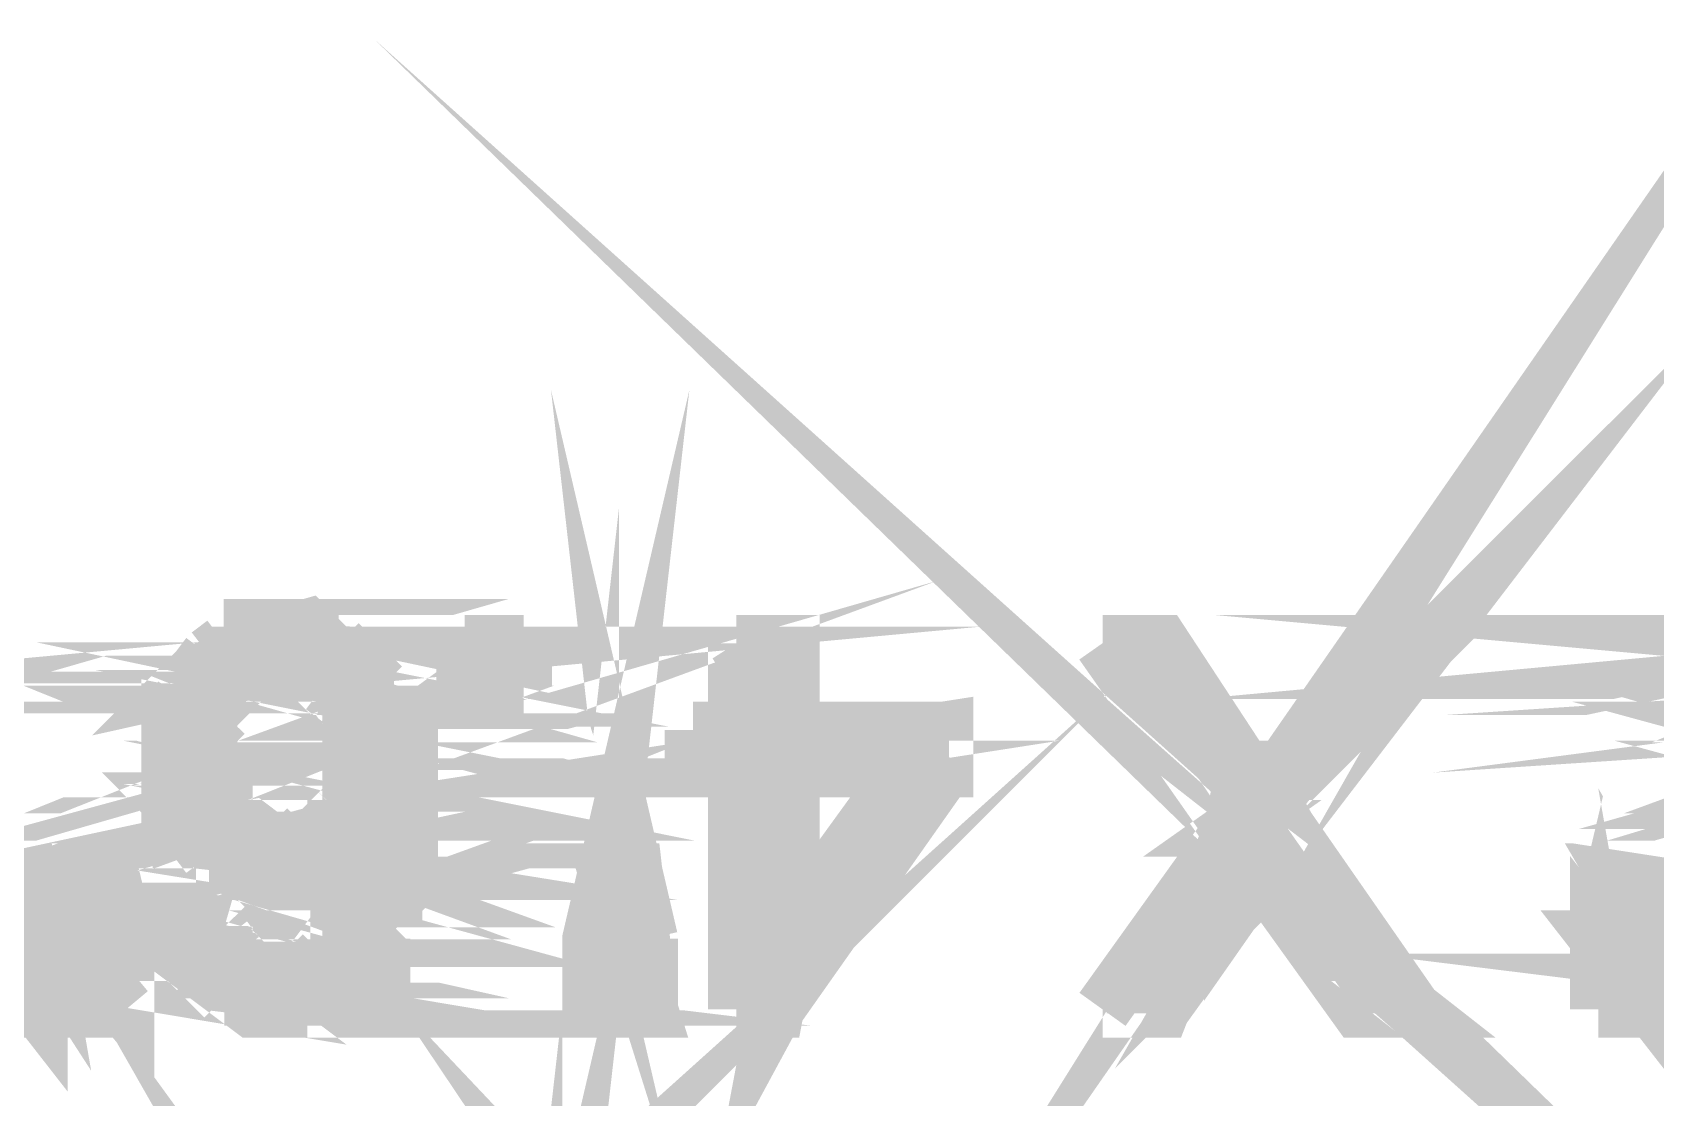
# Model space of a CAD drawing. Header units: inches. Extents: x -524 to 1067, y -71 to 1110.
# Drawn here: x 669.56 to 696.1, y 5.65 to 23.06 of the extents above; entities that cross this region are included whole.
import ezdxf

# ---------------------------------------------------------------- set-up
doc = ezdxf.new("R2010")
doc.units = ezdxf.units.IN
doc.header["$MEASUREMENT"] = 0
doc.layers.add('H', color=7, linetype='Continuous')
doc.layers.add('P', color=7, linetype='Continuous')

msp = doc.modelspace()

# ---------------------------------------------------------------- hatches: boundary and pattern name
at = {"layer": 'H', "linetype": 'Continuous'}
for points in [[(672.248, 12.624), (672.697, 13.073), (674.825, 12.818), (675.015, 12.818), (675.015, 12.624), (672.248, 12.624)], [(673.15, 13.073), (673.15, 13.267), (674.117, 13.267), (674.373, 13.073), (674.566, 13.073), (674.825, 12.818), (672.697, 13.073), (673.15, 13.073)], [(676.625, 12.365), (676.625, 13.073), (677.592, 13.073), (677.592, 12.365), (676.625, 12.365)], [(681.07, 11.657), (681.07, 13.073), (681.968, 13.073), (681.968, 11.657), (681.07, 11.657)], [(689.439, 10.949), (689.629, 10.949), (689.18, 10.047), (687.121, 13.073), (688.023, 13.073), (689.439, 10.949)], [(689.888, 10.755), (689.888, 10.755), (690.016, 10.949), (691.498, 13.073), (692.399, 13.073), (690.082, 10.047), (689.888, 10.5), (689.888, 10.755), (689.888, 10.755), (689.888, 10.949), (690.016, 10.949), (689.888, 10.755)], [(672.055, 12.106), (672.055, 12.365), (673.15, 12.624), (672.956, 12.365), (672.055, 12.106)], [(672.055, 12.365), (672.248, 12.624), (673.15, 12.624), (672.055, 12.365)], [(674.373, 12.365), (674.117, 12.624), (675.274, 12.365), (674.373, 12.365)], [(675.274, 12.365), (674.117, 12.624), (675.015, 12.624), (675.274, 12.365)], [(672.055, 12.106), (672.956, 12.365), (672.697, 12.106), (672.055, 12.106)], [(675.533, 11.916), (674.566, 12.106), (674.373, 12.365), (675.274, 12.365), (675.274, 12.106), (675.533, 12.106), (675.533, 11.916)], [(671.799, 11.916), (672.697, 12.106), (672.697, 11.916), (671.799, 11.916)], [(671.799, 11.916), (672.055, 12.106), (672.697, 12.106), (671.799, 11.916)], [(674.825, 11.916), (674.566, 12.106), (675.533, 11.916), (674.825, 11.916)], [(672.508, 10.949), (671.799, 11.208), (671.799, 11.916), (672.697, 11.916), (672.508, 11.657), (672.508, 10.949)], [(674.825, 11.464), (674.825, 11.657), (675.533, 11.916), (675.533, 11.464), (674.825, 11.464)], [(674.825, 11.657), (674.825, 11.916), (675.533, 11.916), (674.825, 11.657)], [(674.825, 10.755), (674.825, 11.464), (675.723, 11.464), (675.723, 10.5), (674.825, 10.755)], [(680.358, 10.949), (684.545, 11.657), (684.545, 10.949), (680.358, 10.949)], [(680.358, 10.949), (681.968, 11.657), (684.545, 11.657), (680.358, 10.949)], [(680.358, 10.949), (680.358, 11.657), (681.968, 11.657), (680.358, 10.949)], [(672.055, 10.047), (672.055, 10.241), (671.799, 10.5), (671.799, 11.208), (672.508, 10.949), (672.508, 10.755), (672.697, 10.5), (672.697, 10.241), (672.956, 10.241), (672.055, 10.047)], [(681.07, 7.022), (681.968, 8.438), (683.837, 10.949), (681.778, 7.022), (681.07, 7.022)], [(681.968, 8.438), (681.07, 7.022), (681.07, 10.949), (681.968, 10.949), (681.968, 8.438)], [(681.778, 7.022), (683.837, 10.949), (684.545, 10.949), (681.778, 7.022)], [(689.18, 10.047), (689.629, 10.949), (689.629, 10.755), (689.888, 10.5), (689.18, 10.047)], [(674.373, 10.047), (674.825, 10.5), (674.825, 10.755), (675.723, 10.5), (675.723, 10.047), (674.373, 10.047)], [(692.206, 7.022), (689.18, 10.047), (689.888, 10.5), (690.082, 10.047), (692.206, 7.022)], [(672.055, 10.047), (672.956, 10.241), (672.956, 10.047), (672.055, 10.047)], [(672.248, 9.788), (672.055, 10.047), (673.15, 10.047), (672.248, 9.788)], [(672.248, 9.788), (673.15, 10.047), (673.405, 9.788), (672.248, 9.788)], [(673.858, 9.788), (674.117, 10.047), (674.825, 9.788), (673.858, 9.788)], [(674.825, 9.788), (674.117, 10.047), (675.015, 10.047), (674.825, 9.788)], [(675.015, 9.08), (675.015, 10.047), (675.723, 9.788), (675.723, 9.08), (675.533, 8.89), (675.533, 8.438), (674.825, 8.631), (674.825, 9.08), (675.015, 9.08)], [(675.723, 9.788), (675.015, 10.047), (675.723, 10.047), (675.723, 9.788)], [(689.18, 8.631), (688.023, 7.022), (687.121, 7.022), (689.18, 10.047), (689.629, 9.339), (689.629, 9.08), (689.18, 8.631)], [(692.206, 7.022), (689.629, 9.339), (689.18, 10.047), (692.206, 7.022)], [(672.697, 9.339), (672.697, 9.598), (672.508, 9.598), (672.248, 9.788), (674.825, 9.788), (674.373, 9.339), (672.697, 9.339)], [(668.77, 7.022), (668.77, 8.182), (669.029, 9.339), (669.482, 9.339), (669.737, 8.182), (669.737, 7.022), (668.77, 7.022)], [(670.19, 7.022), (670.19, 8.182), (670.38, 9.339), (670.832, 9.339), (671.088, 8.182), (671.088, 7.022), (670.19, 7.022)], [(678.752, 7.022), (678.752, 8.182), (678.942, 9.339), (679.46, 9.339), (679.65, 8.182), (679.65, 7.022), (678.752, 7.022)], [(692.206, 7.022), (689.888, 9.08), (689.629, 9.339), (689.888, 9.339), (689.888, 9.146), (692.206, 7.022)], [(695.231, 7.022), (695.231, 8.182), (695.425, 9.339), (695.874, 9.339), (696.133, 8.182), (696.133, 7.022), (695.231, 7.022)], [(692.206, 7.022), (690.082, 8.89), (689.888, 9.08), (692.206, 7.022)], [(691.239, 7.022), (690.082, 8.631), (690.082, 8.89), (692.206, 7.022), (691.239, 7.022)], [(672.055, 8.182), (672.055, 8.438), (671.799, 8.438), (671.799, 8.631), (672.697, 8.438), (672.697, 8.182), (672.055, 8.182)], [(672.697, 8.438), (671.799, 8.631), (672.508, 8.631), (672.697, 8.438)], [(674.566, 8.438), (674.825, 8.631), (675.533, 8.438), (674.566, 8.438)], [(675.274, 7.923), (674.373, 8.182), (674.566, 8.182), (674.566, 8.438), (675.533, 8.438), (675.274, 8.182), (675.274, 7.923)], [(672.055, 7.923), (672.055, 8.182), (672.697, 8.182), (672.956, 7.923), (672.055, 7.923)], [(674.373, 7.923), (674.373, 8.182), (675.274, 7.923), (674.373, 7.923)], [(672.248, 7.73), (672.055, 7.923), (672.956, 7.923), (673.15, 7.73), (672.248, 7.73)], [(673.15, 7.022), (672.956, 7.281), (672.697, 7.281), (672.248, 7.73), (675.015, 7.73), (674.566, 7.281), (674.117, 7.281), (674.117, 7.022), (673.15, 7.022)], [(674.117, 7.73), (674.373, 7.923), (675.274, 7.923), (675.015, 7.73), (674.117, 7.73)]]:
    msp.add_hatch(color=256, dxfattribs=at).paths.add_polyline_path(points)

# ---------------------------------------------------------------- linework, layer by layer
at = {"layer": 'P', "const_width": 0.927}
for points in [[(689.822, 10.5), (691.432, 13.073), (689.822, 10.755), (689.822, 10.5)], [(689.822, 9.146), (692.14, 7.087), (689.822, 9.339), (689.822, 9.146)], [(713.451, 7.73), (712.55, 7.087), (713.707, 7.989)], [(690.082, 10.047), (692.399, 13.073), (689.822, 10.5)], [(679.65, 8.244), (679.395, 9.339), (679.65, 7.087)], [(678.942, 9.339), (678.687, 7.087), (678.687, 8.244), (678.942, 9.339)], [(672.891, 10.307), (671.989, 10.047), (672.697, 10.307), (672.891, 10.307)], [(674.051, 13.332), (673.15, 13.073), (674.307, 13.073), (674.051, 13.332)], [(673.15, 13.332), (674.051, 13.332), (673.15, 13.073), (673.15, 13.332)], [(673.858, 13.332), (673.15, 13.332)], [(673.15, 13.332), (673.405, 13.332)], [(673.858, 13.332), (673.15, 13.332), (674.051, 13.332), (673.858, 13.332)], [(673.858, 13.332), (673.599, 13.332), (673.405, 13.332)], [(673.405, 13.332), (673.599, 13.332)], [(673.858, 13.332), (673.405, 13.332), (673.858, 13.332), (673.858, 13.332), (673.405, 13.332)], [(673.599, 13.332), (673.858, 13.332)], [(692.399, 13.073), (689.822, 10.5), (691.432, 13.073), (692.399, 13.073)], [(710.681, 12.624), (706.754, 12.365), (710.681, 12.88)], [(672.248, 12.624), (675.015, 12.88), (672.442, 12.88)], [(672.248, 12.624), (675.015, 12.88)], [(672.442, 12.88), (672.248, 12.624)], [(672.697, 13.073), (672.442, 12.88)], [(675.015, 12.88), (672.442, 12.88), (674.759, 12.88), (675.015, 12.88)], [(672.442, 12.88), (674.759, 12.88)], [(674.759, 12.88), (672.442, 12.88), (672.442, 12.88), (674.759, 12.88)], [(672.442, 12.88), (674.759, 12.88)], [(672.442, 12.88), (674.759, 12.88)], [(674.759, 12.88), (672.697, 13.073)], [(674.759, 12.88), (672.697, 13.073), (672.697, 13.073), (674.759, 12.88)], [(674.307, 13.073), (672.697, 13.073)], [(672.697, 13.073), (672.891, 13.073)], [(674.307, 13.073), (672.697, 13.073), (674.566, 13.073), (674.307, 13.073)], [(672.697, 13.073), (674.566, 13.073), (672.697, 13.073), (672.697, 13.073), (674.566, 13.073)], [(672.697, 13.073), (674.759, 12.88)], [(673.15, 13.073), (674.307, 13.073), (672.891, 13.073)], [(672.891, 13.073), (673.15, 13.073)], [(674.307, 13.073), (672.891, 13.073), (674.307, 13.073), (674.307, 13.073), (672.891, 13.073)], [(674.759, 12.88), (674.566, 13.073)], [(674.759, 12.88), (674.759, 12.88)], [(675.015, 12.88), (675.015, 12.624)], [(677.592, 13.073), (676.625, 12.365), (677.592, 12.365)], [(677.592, 13.073), (676.625, 12.365)], [(676.625, 12.365), (676.625, 13.073)], [(676.625, 13.073), (677.592, 13.073)], [(677.592, 13.073), (677.592, 12.365), (677.592, 13.073), (677.592, 13.073), (677.592, 12.365)], [(681.968, 11.657), (681.07, 13.073)], [(681.07, 13.073), (681.07, 11.657)], [(681.968, 11.657), (681.07, 13.073)], [(681.07, 13.073), (681.968, 13.073), (681.968, 11.657)], [(689.373, 11.015), (687.056, 13.073)], [(687.056, 13.073), (689.18, 10.047)], [(689.373, 11.015), (687.056, 13.073)], [(687.056, 13.073), (688.023, 13.073), (689.373, 11.015)], [(701.411, 12.624), (698.644, 12.624), (701.411, 12.88)], [(700.962, 13.073), (699.093, 13.073), (701.217, 12.88)], [(691.432, 13.073), (689.822, 10.755)], [(690.082, 11.015), (691.432, 13.073)], [(675.015, 12.624), (674.051, 12.624), (675.274, 12.365)], [(673.15, 12.624), (671.989, 12.365), (672.248, 12.624)], [(671.989, 12.365), (673.15, 12.624)], [(673.405, 12.624), (672.248, 12.624)], [(672.248, 12.624), (673.405, 12.624)], [(673.405, 12.624), (672.248, 12.624)], [(672.248, 12.624), (673.15, 12.624)], [(672.248, 12.624), (673.15, 12.624)], [(673.405, 12.624), (672.248, 12.624)], [(672.248, 12.624), (673.599, 12.624), (673.405, 12.624)], [(672.248, 12.624), (673.599, 12.624)], [(673.599, 12.624), (672.248, 12.624)], [(672.248, 12.624), (672.248, 12.624)], [(673.599, 12.624), (675.015, 12.624), (672.248, 12.624), (673.599, 12.624)], [(675.015, 12.624), (672.248, 12.624)], [(673.15, 12.624), (672.891, 12.365)], [(673.15, 12.624), (673.405, 12.624)], [(673.599, 12.624), (675.015, 12.624)], [(675.015, 12.624), (673.599, 12.624)], [(673.858, 12.624), (675.015, 12.624)], [(675.015, 12.624), (673.858, 12.624)], [(673.858, 12.624), (673.858, 12.624)], [(675.015, 12.624), (673.858, 12.624)], [(673.858, 12.624), (675.015, 12.624), (675.015, 12.624), (673.858, 12.624)], [(674.051, 12.624), (673.858, 12.624)], [(674.051, 12.624), (674.307, 12.365), (675.274, 12.365)], [(675.274, 12.365), (674.051, 12.624)], [(675.015, 12.624), (674.051, 12.624)], [(675.274, 12.365), (675.015, 12.624)], [(710.681, 12.365), (706.754, 12.365), (710.681, 12.624), (710.681, 12.365)], [(698.644, 12.624), (699.611, 12.624), (698.451, 12.365), (698.644, 12.624)], [(674.307, 12.365), (675.274, 12.172), (674.566, 12.172)], [(672.891, 12.365), (671.989, 12.172), (672.891, 12.365), (671.989, 12.172)], [(671.989, 12.172), (672.697, 12.172), (672.891, 12.365)], [(672.891, 12.365), (671.989, 12.365)], [(672.891, 12.365), (671.989, 12.365), (672.891, 12.365), (672.891, 12.365), (671.989, 12.365)], [(672.891, 12.365), (671.989, 12.172), (671.989, 12.365)], [(674.307, 12.365), (675.274, 12.365), (674.307, 12.365), (675.274, 12.365), (674.307, 12.365), (674.307, 12.365), (675.274, 12.365)], [(674.307, 12.365), (675.274, 12.172), (675.274, 12.365)], [(674.566, 12.172), (674.307, 12.365)], [(674.307, 12.365), (675.274, 12.365), (675.274, 12.365), (674.307, 12.365)], [(698.451, 12.365), (699.352, 12.365), (698.451, 12.172), (698.451, 12.365)], [(672.697, 12.172), (671.799, 11.916), (672.697, 12.172)], [(672.697, 12.172), (671.799, 11.916)], [(671.799, 11.916), (671.989, 12.172)], [(671.989, 12.172), (672.697, 12.172)], [(672.697, 12.172), (671.989, 12.172)], [(671.989, 12.172), (672.697, 12.172)], [(674.759, 11.916), (675.468, 11.916), (674.566, 12.172)], [(674.566, 12.172), (674.759, 11.916)], [(675.274, 12.172), (674.566, 12.172), (675.468, 12.172), (675.274, 12.172)], [(674.566, 12.172), (675.468, 12.172)], [(675.468, 12.172), (674.566, 12.172)], [(674.566, 12.172), (674.566, 12.172)], [(675.468, 12.172), (674.566, 12.172)], [(674.566, 12.172), (675.468, 11.916)], [(675.468, 11.916), (675.468, 12.172)], [(699.093, 12.172), (698.451, 11.916), (699.093, 11.916), (699.093, 12.172)], [(674.307, 0.069), (671.989, -1.99), (674.566, 0.328), (674.307, 0.069)], [(672.697, 11.916), (671.799, 11.916), (672.697, 11.916), (671.799, 11.916), (672.442, 11.657)], [(671.799, 11.916), (672.442, 11.657), (671.799, 11.657), (671.799, 11.916)], [(672.697, 11.916), (671.799, 11.916), (671.799, 11.916), (672.697, 11.916)], [(672.442, 11.657), (672.697, 11.916)], [(674.759, 11.916), (675.468, 11.916), (674.759, 11.916), (675.468, 11.916), (674.759, 11.657), (674.759, 11.916)], [(675.468, 11.916), (674.759, 11.657), (675.468, 11.916)], [(674.759, 11.916), (675.468, 11.916), (675.468, 11.916), (674.759, 11.916)], [(699.093, 11.916), (698.191, 11.916), (699.093, 11.916), (698.191, 11.916), (699.093, 11.657), (699.093, 11.916)], [(698.191, 11.916), (699.093, 11.657), (698.191, 11.657), (698.191, 11.916)], [(672.442, 11.657), (671.799, 11.657), (672.442, 11.464), (672.442, 11.657)], [(671.799, 11.657), (672.442, 11.464), (671.799, 11.464), (671.799, 11.657)], [(675.468, 11.657), (674.759, 11.657), (675.468, 11.464), (675.468, 11.657)], [(674.759, 11.657), (675.468, 11.464), (674.759, 11.464), (674.759, 11.657)], [(684.479, 11.657), (684.479, 11.015), (680.358, 11.015), (684.479, 11.657)], [(680.358, 11.657), (681.968, 11.657), (680.358, 11.015)], [(684.479, 11.657), (680.358, 11.015)], [(680.358, 11.015), (681.968, 11.657)], [(680.358, 11.015), (680.358, 11.657)], [(680.358, 11.657), (681.07, 11.657), (680.358, 11.657), (680.358, 11.657), (681.07, 11.657)], [(680.358, 11.657), (681.968, 11.657)], [(681.968, 11.657), (681.07, 11.657)], [(681.07, 11.657), (681.968, 11.657)], [(684.479, 11.657), (681.968, 11.657), (684.479, 11.657), (684.479, 11.657), (681.968, 11.657)], [(699.093, 11.657), (698.191, 11.657), (698.9, 11.464)], [(672.442, 10.755), (671.799, 10.755), (672.442, 11.015), (672.442, 10.755)], [(675.723, 11.464), (674.759, 11.208), (675.723, 11.208), (675.723, 11.464)], [(672.442, 11.464), (671.799, 11.464), (672.442, 11.464), (672.442, 11.464), (671.799, 11.464), (672.442, 11.464)], [(671.799, 11.464), (671.799, 11.464), (672.442, 11.464)], [(671.799, 11.464), (672.442, 11.208)], [(671.799, 11.464), (672.442, 11.208)], [(671.799, 11.208), (671.799, 11.464)], [(672.442, 11.015), (671.799, 11.208), (671.799, 11.015)], [(672.442, 11.208), (672.442, 11.464)], [(674.759, 11.464), (675.723, 11.464), (674.759, 11.464), (675.723, 11.464), (674.759, 11.208), (674.759, 11.464)], [(675.468, 11.464), (674.759, 11.464), (675.723, 11.464), (675.468, 11.464)], [(679.395, 9.339), (679.65, 7.087), (678.942, 9.339), (679.395, 9.339)], [(671.799, 10.755), (672.442, 11.015), (671.799, 11.015), (671.799, 10.755)], [(674.759, 11.208), (675.723, 11.015), (674.759, 11.015), (674.759, 11.208)], [(675.723, 11.015), (674.759, 11.015), (675.723, 10.755), (675.723, 11.015)], [(672.442, 11.015), (671.799, 11.208), (671.799, 11.208), (672.442, 11.015)], [(672.442, 11.208), (671.799, 11.208)], [(672.442, 11.208), (671.799, 11.208)], [(671.799, 11.208), (672.442, 11.015), (672.442, 11.208)], [(672.442, 11.015), (671.799, 11.015), (672.442, 11.015), (672.442, 11.015), (671.799, 11.015)], [(674.759, 11.208), (675.723, 11.208)], [(675.723, 11.208), (674.759, 11.208)], [(674.759, 11.208), (674.759, 11.208)], [(675.723, 11.208), (674.759, 11.208)], [(674.759, 11.208), (675.723, 11.015), (675.723, 11.208)], [(674.759, 11.015), (675.723, 10.755)], [(674.759, 10.755), (674.759, 11.015)], [(679.65, 7.087), (678.942, 9.339), (678.687, 7.087), (679.65, 7.087)], [(680.358, 11.015), (683.837, 11.015), (684.479, 11.015), (680.358, 11.015)], [(681.968, 11.015), (681.07, 11.015)], [(681.07, 11.015), (681.968, 8.438)], [(681.07, 11.015), (681.968, 8.438), (681.07, 7.087)], [(681.07, 7.087), (681.07, 11.015)], [(681.968, 8.438), (681.712, 7.087), (683.837, 11.015)], [(684.479, 11.015), (681.712, 7.087)], [(681.712, 7.087), (683.837, 11.015)], [(683.837, 11.015), (681.968, 8.438)], [(681.968, 8.438), (681.968, 11.015)], [(683.837, 11.015), (684.479, 11.015)], [(689.629, 9.339), (689.373, 8.89), (689.629, 9.146)], [(689.629, 11.015), (689.18, 10.047)], [(689.629, 11.015), (689.18, 10.047)], [(689.18, 10.047), (689.373, 11.015), (689.629, 11.015)], [(689.18, 10.047), (689.373, 11.015)], [(689.629, 10.755), (689.629, 11.015)], [(689.822, 10.755), (690.082, 11.015)], [(689.822, 10.755), (690.082, 11.015)], [(690.082, 11.015), (689.822, 11.015), (689.822, 10.755)], [(690.082, 11.015), (690.082, 11.015), (690.082, 11.015)], [(698.191, 11.208), (698.9, 11.015), (698.191, 11.208), (698.9, 11.015), (698.191, 11.015), (698.191, 11.208)], [(698.9, 11.015), (698.191, 10.755), (699.093, 10.755)], [(671.799, 10.5), (672.442, 10.755), (671.799, 10.755), (671.799, 10.5)], [(671.799, 10.5), (672.442, 10.755)], [(672.442, 10.755), (672.697, 10.5)], [(674.759, 10.755), (675.723, 10.5), (674.759, 10.755), (675.723, 10.5)], [(674.759, 10.5), (674.759, 10.755)], [(675.723, 10.755), (674.759, 10.755)], [(675.723, 10.755), (674.759, 10.755)], [(674.759, 10.755), (675.723, 10.5), (675.723, 10.755)], [(689.18, 10.047), (689.629, 10.755)], [(689.18, 10.047), (689.629, 10.755)], [(689.629, 10.755), (689.822, 10.5)], [(699.093, 10.755), (698.191, 10.5), (699.093, 10.5), (699.093, 10.755)], [(698.191, 10.755), (699.093, 10.755), (698.191, 10.5), (698.191, 10.755)], [(672.697, 10.307), (671.989, 10.307), (672.697, 10.5), (672.697, 10.307)], [(672.697, 10.5), (671.799, 10.5), (671.989, 10.307)], [(674.759, 10.5), (675.723, 10.307), (674.566, 10.307)], [(672.697, 10.5), (671.799, 10.5)], [(671.799, 10.5), (672.697, 10.5), (672.697, 10.5), (671.799, 10.5)], [(672.697, 10.5), (671.799, 10.5)], [(671.799, 10.5), (671.799, 10.5)], [(672.697, 10.5), (671.799, 10.5)], [(671.989, 10.307), (672.697, 10.5)], [(674.566, 10.307), (674.759, 10.5)], [(675.723, 10.5), (674.759, 10.5)], [(675.723, 10.5), (674.759, 10.5)], [(674.759, 10.5), (675.723, 10.307), (675.723, 10.5)], [(690.082, 10.047), (689.18, 10.047), (689.822, 10.5)], [(689.822, 10.5), (689.18, 10.047)], [(689.822, 10.5), (690.082, 10.047)], [(689.822, 10.5), (690.082, 10.047)], [(699.093, 10.5), (698.451, 10.307), (699.352, 10.307), (699.093, 10.5)], [(671.989, 10.047), (672.697, 10.307), (671.989, 10.307), (671.989, 10.047)], [(672.891, 10.307), (671.989, 10.047), (672.891, 10.307)], [(674.307, 10.047), (674.566, 10.307)], [(675.723, 10.307), (674.566, 10.307), (675.723, 10.307), (675.723, 10.307), (674.566, 10.307), (675.723, 10.307)], [(674.566, 10.307), (674.566, 10.307), (675.723, 10.307)], [(674.566, 10.307), (675.723, 10.047)], [(674.566, 10.307), (675.723, 10.047)], [(675.723, 10.047), (675.723, 10.307)], [(698.451, 10.307), (699.352, 10.307), (698.451, 10.047), (698.451, 10.307)], [(673.15, 10.047), (673.405, 9.854), (672.248, 9.854), (673.15, 10.047)], [(669.672, 8.244), (668.964, 9.339), (668.77, 8.244)], [(672.891, 10.047), (671.989, 10.047)], [(671.989, 10.047), (672.891, 10.047)], [(673.15, 10.047), (671.989, 10.047), (673.15, 10.047), (673.15, 10.047), (671.989, 10.047)], [(672.248, 9.854), (671.989, 10.047)], [(672.891, 10.047), (671.989, 10.047)], [(671.989, 10.047), (671.989, 10.047), (672.891, 10.047)], [(673.15, 10.047), (672.248, 9.854)], [(675.015, 10.047), (675.723, 9.854), (675.015, 10.047), (675.723, 9.854), (675.015, 9.854), (675.015, 10.047)], [(674.051, 10.047), (673.858, 9.854)], [(674.759, 9.854), (674.051, 10.047)], [(674.759, 9.854), (674.051, 10.047), (674.051, 10.047), (674.759, 9.854)], [(675.015, 10.047), (674.051, 10.047)], [(674.051, 10.047), (674.307, 10.047)], [(675.015, 10.047), (674.051, 10.047)], [(674.051, 10.047), (674.759, 9.854)], [(674.307, 10.047), (675.015, 10.047)], [(674.307, 10.047), (675.015, 10.047), (675.723, 10.047), (674.307, 10.047)], [(675.723, 10.047), (674.307, 10.047)], [(675.723, 10.047), (674.307, 10.047), (674.307, 10.047), (675.723, 10.047)], [(674.759, 9.854), (675.015, 10.047)], [(675.015, 10.047), (675.723, 10.047), (675.723, 9.854), (675.015, 10.047)], [(687.056, 7.087), (688.023, 7.087), (689.18, 10.047)], [(689.18, 10.047), (687.056, 7.087)], [(688.023, 7.087), (689.18, 10.047)], [(689.18, 10.047), (689.18, 8.697), (688.023, 7.087)], [(689.18, 10.047), (689.629, 9.339)], [(692.14, 7.087), (689.18, 10.047)], [(690.082, 10.047), (689.18, 10.047)], [(689.18, 10.047), (692.14, 7.087)], [(689.18, 10.047), (689.18, 8.697), (689.629, 9.339)], [(689.629, 9.339), (689.18, 10.047)], [(692.14, 7.087), (690.082, 10.047)], [(696.067, 8.244), (695.425, 9.339), (695.166, 8.244)], [(673.405, 9.854), (672.248, 9.854)], [(672.248, 9.854), (673.599, 9.854)], [(672.248, 9.854), (673.599, 9.854)], [(673.599, 9.854), (672.248, 9.854), (672.248, 9.854), (673.599, 9.854)], [(672.248, 9.854), (673.599, 9.854)], [(673.599, 9.854), (672.248, 9.854)], [(672.248, 9.854), (674.759, 9.854), (673.599, 9.854)], [(672.248, 9.854), (674.759, 9.854)], [(674.759, 9.854), (672.248, 9.854), (672.248, 9.854), (674.759, 9.854)], [(672.248, 9.854), (674.566, 9.598)], [(672.248, 9.854), (674.566, 9.598)], [(672.442, 9.598), (672.248, 9.854)], [(675.723, 9.854), (675.015, 9.598), (675.723, 9.598), (675.723, 9.854)], [(673.599, 9.854), (673.405, 9.854)], [(673.599, 9.854), (673.599, 9.854)], [(673.599, 9.854), (674.759, 9.854), (674.759, 9.854)], [(674.759, 9.854), (673.599, 9.854)], [(673.858, 9.854), (674.759, 9.854)], [(674.759, 9.854), (673.858, 9.854)], [(673.858, 9.854), (674.759, 9.854)], [(674.566, 9.598), (674.759, 9.854)], [(675.723, 9.854), (675.015, 9.854)], [(675.015, 9.854), (675.723, 9.854)], [(675.015, 9.854), (675.723, 9.854)], [(675.723, 9.854), (675.015, 9.598), (675.015, 9.854)], [(675.723, 9.854), (675.723, 9.854)], [(672.697, 9.598), (674.307, 9.339), (672.697, 9.339), (672.697, 9.598)], [(674.566, 9.598), (672.442, 9.598)], [(674.566, 9.598), (672.442, 9.598)], [(672.442, 9.598), (674.566, 9.598), (674.566, 9.598), (672.442, 9.598)], [(672.697, 9.598), (672.442, 9.598)], [(674.566, 9.598), (672.697, 9.598)], [(674.566, 9.598), (672.697, 9.598)], [(672.697, 9.598), (674.307, 9.339)], [(675.723, 9.598), (675.015, 9.339), (675.723, 9.339), (675.723, 9.598)], [(675.015, 9.598), (675.723, 9.598), (675.015, 9.339), (675.015, 9.598)], [(674.307, 9.339), (674.566, 9.598)], [(699.093, 9.598), (700.768, 9.339), (699.093, 9.339), (699.093, 9.598)], [(669.672, 8.244), (668.964, 9.339), (669.482, 9.339), (669.672, 8.244)], [(669.672, 7.087), (668.77, 8.244), (668.77, 7.087)], [(670.38, 9.339), (670.124, 8.244)], [(671.088, 8.244), (670.38, 9.339)], [(671.088, 8.244), (670.38, 9.339)], [(670.38, 9.339), (670.832, 9.339)], [(670.832, 9.339), (671.088, 8.244)], [(674.307, 9.339), (672.697, 9.339), (674.307, 9.339), (672.697, 9.339), (674.051, 9.339)], [(672.697, 9.339), (674.051, 9.339)], [(672.891, 9.339), (672.697, 9.339)], [(675.015, 9.339), (675.723, 9.339), (675.015, 9.146), (675.015, 9.339)], [(674.051, 9.339), (672.891, 9.339)], [(674.051, 9.339), (672.891, 9.339)], [(672.891, 9.339), (674.051, 9.339), (674.051, 9.339), (672.891, 9.339)], [(674.051, 9.339), (672.891, 9.339)], [(672.891, 9.339), (672.891, 9.339)], [(674.051, 9.339), (672.891, 9.339), (673.858, 9.339), (674.051, 9.339)], [(672.891, 9.339), (673.858, 9.339)], [(673.858, 9.339), (673.15, 9.339), (672.891, 9.339)], [(673.858, 9.339), (673.15, 9.339)], [(673.15, 9.339), (673.599, 9.339), (673.858, 9.339)], [(673.15, 9.339), (673.599, 9.339)], [(673.599, 9.339), (673.405, 9.339), (673.15, 9.339)], [(674.759, 9.146), (675.468, 8.89), (674.759, 8.89), (674.759, 9.146)], [(673.599, 9.339), (673.405, 9.339)], [(673.405, 9.339), (673.599, 9.339)], [(673.599, 9.339), (673.405, 9.339)], [(673.405, 9.339), (673.599, 9.339)], [(674.051, 9.339), (674.307, 9.339)], [(675.015, 9.146), (675.723, 9.146), (674.759, 9.146), (675.015, 9.146)], [(675.723, 9.146), (674.759, 9.146)], [(674.759, 9.146), (675.468, 8.89)], [(675.723, 9.339), (675.015, 9.146)], [(675.015, 9.146), (675.723, 9.146)], [(675.468, 8.89), (675.723, 9.146)], [(675.723, 9.146), (675.723, 9.339)], [(679.395, 9.339), (679.65, 8.244), (679.395, 9.339)], [(679.395, 9.339), (679.395, 9.339)], [(692.14, 7.087), (689.822, 9.339), (689.629, 9.339), (692.14, 7.087)], [(689.18, 8.697), (689.629, 9.339)], [(689.629, 9.339), (689.373, 8.89)], [(689.629, 9.339), (689.373, 8.89), (689.629, 9.339)], [(689.373, 8.89), (689.629, 9.339), (689.373, 8.89)], [(689.629, 9.339), (692.14, 7.087)], [(689.629, 9.339), (692.14, 7.087), (689.629, 9.339), (689.629, 9.339)], [(689.629, 9.339), (689.629, 9.339)], [(689.629, 9.146), (689.629, 9.339)], [(692.14, 7.087), (689.822, 9.146)], [(689.822, 9.146), (690.082, 8.89)], [(692.14, 7.087), (689.822, 9.146), (689.822, 9.146), (692.14, 7.087)], [(696.067, 8.244), (695.425, 9.339), (695.874, 9.339), (696.067, 8.244)], [(696.067, 7.087), (695.166, 8.244), (695.166, 7.087)], [(671.088, 7.087), (670.124, 8.244), (670.124, 7.087)], [(675.468, 8.89), (674.759, 8.89), (675.468, 8.89), (675.468, 8.89), (674.759, 8.89), (675.468, 8.89)], [(674.759, 8.89), (674.759, 8.89), (675.468, 8.89)], [(674.759, 8.89), (675.468, 8.697)], [(674.759, 8.89), (675.468, 8.697)], [(675.468, 8.697), (674.759, 8.697), (674.759, 8.89)], [(675.468, 8.697), (675.468, 8.89)], [(689.373, 8.89), (689.18, 8.697)], [(689.373, 8.89), (689.373, 8.89)], [(690.082, 8.89), (692.14, 7.087), (690.082, 8.89)], [(690.082, 8.89), (692.14, 7.087)], [(672.442, 8.697), (671.799, 8.697), (672.697, 8.438)], [(671.799, 8.697), (672.697, 8.438), (671.799, 8.697)], [(672.697, 8.438), (672.442, 8.697)], [(675.468, 8.697), (674.759, 8.697), (675.468, 8.438)], [(675.468, 8.438), (674.566, 8.438), (674.759, 8.697)], [(674.759, 8.697), (675.468, 8.438), (674.759, 8.697), (675.468, 8.438)], [(675.468, 8.438), (675.468, 8.697)], [(690.082, 8.697), (692.14, 7.087), (691.239, 7.087), (690.082, 8.697)], [(699.093, 8.697), (698.451, 8.697), (699.093, 8.438), (699.093, 8.697)], [(671.989, 8.438), (672.697, 8.244), (671.989, 8.244), (671.989, 8.438)], [(671.799, 8.438), (672.697, 8.438)], [(672.697, 8.438), (671.989, 8.438), (671.799, 8.438)], [(672.697, 8.438), (671.989, 8.438)], [(671.989, 8.438), (672.697, 8.244), (672.697, 8.438)], [(674.566, 8.438), (675.274, 8.244), (674.566, 8.244), (674.566, 8.438)], [(675.468, 8.438), (674.566, 8.438)], [(674.566, 8.438), (675.468, 8.438)], [(675.468, 8.438), (674.566, 8.438)], [(674.566, 8.438), (675.274, 8.244)], [(675.274, 8.244), (675.468, 8.438)], [(681.968, 8.438), (681.712, 7.087), (681.07, 7.087)], [(681.07, 7.087), (681.968, 8.438)], [(699.093, 8.244), (698.451, 8.244), (699.093, 8.244), (698.451, 8.244), (699.352, 7.989), (699.093, 8.244)], [(698.451, 8.438), (699.093, 8.244), (698.451, 8.244), (698.451, 8.438)], [(672.891, 7.989), (671.989, 7.989), (673.15, 7.73), (672.891, 7.989)], [(669.672, 7.087), (668.77, 8.244), (669.672, 8.244), (669.672, 7.087)], [(668.77, 8.244), (669.672, 8.244)], [(672.697, 8.244), (671.989, 8.244), (672.697, 8.244), (671.989, 8.244), (672.891, 7.989)], [(671.088, 7.087), (670.124, 8.244), (671.088, 8.244), (671.088, 7.087)], [(670.124, 8.244), (671.088, 8.244)], [(671.989, 8.244), (672.891, 7.989)], [(671.989, 7.989), (671.989, 8.244)], [(672.891, 7.989), (672.697, 8.244)], [(674.307, 8.244), (675.274, 7.989), (674.307, 8.244)], [(675.274, 8.244), (674.307, 8.244)], [(674.307, 8.244), (674.566, 8.244)], [(675.274, 8.244), (674.307, 8.244)], [(674.307, 8.244), (675.274, 7.989), (675.274, 8.244)], [(675.274, 8.244), (674.566, 8.244), (675.274, 8.244), (675.274, 8.244), (674.566, 8.244)], [(679.65, 7.087), (679.65, 8.244)], [(696.067, 7.087), (695.166, 8.244), (696.067, 8.244), (696.067, 7.087)], [(695.166, 8.244), (696.067, 8.244)], [(697.483, 7.087), (696.582, 8.244), (697.483, 8.244)], [(698.451, 8.244), (699.352, 7.989), (698.451, 7.989), (698.451, 8.244)], [(671.989, 7.989), (673.15, 7.73), (672.248, 7.73), (671.989, 7.989)], [(672.891, 7.989), (671.989, 7.989)], [(671.989, 7.989), (672.891, 7.989)], [(672.891, 7.989), (671.989, 7.989)], [(671.989, 7.989), (672.891, 7.989), (672.891, 7.989), (671.989, 7.989)], [(672.891, 7.989), (671.989, 7.989)], [(671.989, 7.989), (671.989, 7.989)], [(672.891, 7.989), (671.989, 7.989)], [(675.274, 7.989), (674.051, 7.73)], [(674.051, 7.73), (674.307, 7.989)], [(675.274, 7.989), (674.051, 7.73)], [(674.051, 7.73), (675.015, 7.73), (675.274, 7.989)], [(674.307, 7.989), (675.274, 7.989)], [(675.274, 7.989), (674.307, 7.989)], [(674.307, 7.989), (675.274, 7.989)], [(674.307, 7.989), (675.274, 7.989), (675.274, 7.989)], [(675.274, 7.989), (674.307, 7.989)], [(674.566, 7.281), (672.442, 7.536), (674.759, 7.536)], [(672.697, 7.281), (674.566, 7.281), (672.442, 7.536)], [(673.15, 7.087), (674.051, 7.087), (672.891, 7.281), (673.15, 7.087)], [(674.759, 7.536), (672.248, 7.73)], [(672.248, 7.73), (672.442, 7.536)], [(674.759, 7.536), (672.248, 7.73)], [(672.248, 7.73), (675.015, 7.73)], [(672.248, 7.73), (675.015, 7.73)], [(675.015, 7.73), (673.599, 7.73), (672.248, 7.73)], [(673.405, 7.73), (672.248, 7.73)], [(672.248, 7.73), (673.405, 7.73)], [(673.599, 7.73), (672.248, 7.73)], [(672.248, 7.73), (673.599, 7.73), (673.599, 7.73)], [(673.15, 7.73), (672.248, 7.73)], [(672.248, 7.73), (673.15, 7.73)], [(673.405, 7.73), (672.248, 7.73)], [(672.248, 7.73), (672.248, 7.73), (673.405, 7.73)], [(673.15, 7.73), (672.248, 7.73)], [(672.248, 7.73), (673.15, 7.73), (673.15, 7.73)], [(672.442, 7.536), (672.697, 7.281)], [(672.442, 7.536), (674.759, 7.536)], [(674.759, 7.536), (672.442, 7.536)], [(672.442, 7.536), (672.442, 7.536)], [(674.759, 7.536), (672.442, 7.536)], [(672.442, 7.536), (674.759, 7.536), (674.759, 7.536), (672.442, 7.536)], [(673.599, 7.73), (675.015, 7.73)], [(675.015, 7.73), (673.858, 7.73), (673.599, 7.73)], [(675.015, 7.73), (673.858, 7.73)], [(673.858, 7.73), (673.858, 7.73), (675.015, 7.73)], [(673.858, 7.73), (675.015, 7.73), (675.015, 7.73)], [(675.015, 7.73), (673.858, 7.73), (675.015, 7.73)], [(673.858, 7.73), (675.015, 7.73)], [(675.015, 7.73), (673.858, 7.73)], [(673.858, 7.73), (674.051, 7.73), (675.015, 7.73)], [(674.759, 7.536), (674.566, 7.281)], [(675.015, 7.73), (674.759, 7.536)], [(700.962, 7.281), (698.9, 7.536), (701.217, 7.536)], [(675.274, 0.069), (674.759, 0.777), (675.015, 0.328)], [(674.307, 7.281), (672.697, 7.281)], [(672.697, 7.281), (672.891, 7.281)], [(674.307, 7.281), (672.697, 7.281), (674.307, 7.281), (674.307, 7.281), (672.697, 7.281), (674.307, 7.281)], [(672.697, 7.281), (672.697, 7.281), (674.307, 7.281)], [(672.697, 7.281), (674.566, 7.281), (674.307, 7.281)], [(674.051, 7.087), (672.891, 7.281)], [(672.891, 7.281), (674.051, 7.281), (674.051, 7.087)], [(672.891, 7.281), (674.051, 7.281), (672.891, 7.281), (672.891, 7.281), (674.051, 7.281)], [(672.891, 7.281), (674.307, 7.281)], [(672.891, 7.281), (674.307, 7.281)], [(674.307, 7.281), (674.051, 7.281)], [(700.509, 7.087), (699.611, 7.281), (700.509, 7.281), (700.509, 7.087)], [(668.77, 7.087), (669.672, 7.087)], [(670.124, 7.087), (671.088, 7.087)], [(673.858, 7.087), (673.15, 7.087)], [(673.15, 7.087), (673.405, 7.087)], [(673.858, 7.087), (673.15, 7.087)], [(673.15, 7.087), (674.051, 7.087)], [(673.599, 7.087), (673.405, 7.087)], [(673.405, 7.087), (673.599, 7.087), (673.858, 7.087)], [(673.405, 7.087), (673.858, 7.087)], [(673.858, 7.087), (673.599, 7.087)], [(674.051, 7.087), (673.858, 7.087)], [(695.166, 7.087), (696.067, 7.087)], [(682.227, -1.99), (682.227, -0.574), (678.942, 2.901), (682.227, -1.99)]]:
    msp.add_lwpolyline(points, dxfattribs=at)

doc.saveas('drawing.dxf')
